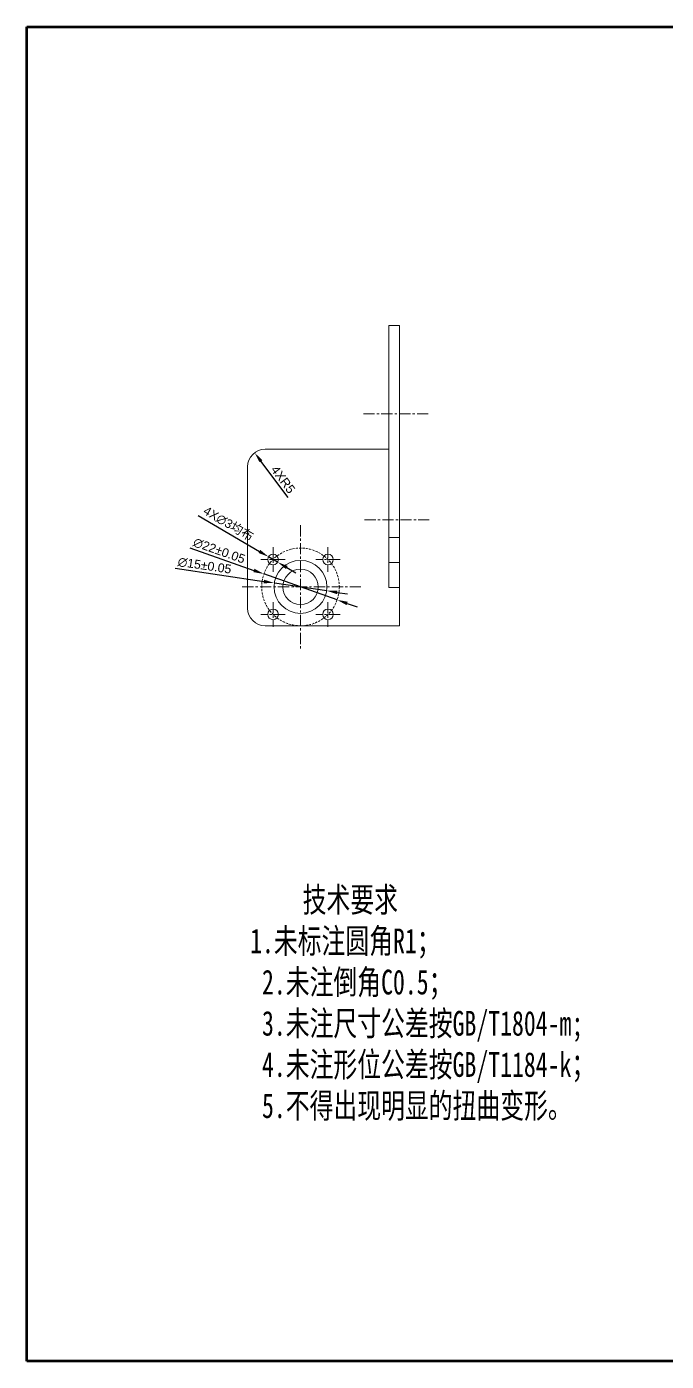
# Model space of a CAD drawing. Header units: millimetres. Extents: x 8228 to 14419, y 2533 to 3289.
# Drawn here: x 10067.1 to 10248.3, y 2700.9 to 3078.9 of the extents above; entities that cross this region are included whole.
import ezdxf

# ---------------------------------------------------------------- set-up
doc = ezdxf.new("R2010")
doc.units = ezdxf.units.MM
doc.linetypes.add('CENTER', pattern=[50.8, 31.75, -6.35, 6.35, -6.35])
doc.linetypes.add('DASHED', pattern=[19.05, 12.7, -6.35])
for name, color, linetype, lineweight in [('中心线', 1, 'CENTER', 5), ('标注', 3, 'Continuous', 5), ('线框', 7, 'Continuous', 60), ('虚线', 6, 'DASHED', 5)]:
    doc.layers.add(name, color=color, linetype=linetype, lineweight=lineweight)
doc.styles.get("Standard").update_dxf_attribs({"font": 'arial.ttf'})
doc.styles.add('汉字', font='STFANGSO.TTF', dxfattribs={"width": 0.707, "height": 3.5})
doc.dimstyles.new('样式0-2', dxfattribs={"dimtxt": 2.5, "dimasz": 3, "dimexe": 1.25, "dimexo": 0.625, "dimtad": 1, "dimdsep": 46, "dimtxsty": 'Standard', "dimcen": 2.5, "dimazin": 0, "dimtfac": 1, "dimtmove": 0, "dimatfit": 3, "dimfxl": 1, "dimarcsym": 0})

# ---------------------------------------------------------------- blocks, each defined once
blk = doc.blocks.new('*D147')
at = {"layer": 'Defpoints', "color": 0, "transparency": 16777216}
for p in [(10134.31, 2923.88), (10155.05, 2916.54)]:
    blk.add_point(p, dxfattribs=at)
at = {"layer": '标注', "color": 0, "lineweight": -2, "transparency": 16777216}
for p, q in [((10113.3, 2931.3), (10131.48, 2924.88)), ((10155.05, 2916.54), (10134.31, 2923.88)), ((10157.88, 2915.54), (10160.71, 2914.54))]:
    blk.add_line(p, q, dxfattribs=at)
at = {"layer": '标注', "color": 0, "transparency": 16777216}
for points in [[(10131.64, 2925.35), (10131.31, 2924.41), (10134.31, 2923.88)], [(10158.04, 2916.02), (10157.71, 2915.07), (10155.05, 2916.54)]]:
    blk.add_solid(points, dxfattribs=at)
at = {"layer": '标注', "color": 0, "transparency": 16777216, "insert": (10121.63, 2930.45), "char_height": 2.5, "attachment_point": 5, "rotation": 340.5314}
blk.add_mtext('∅22%%P0.05', dxfattribs=at)
blk = doc.blocks.new('*D148')
at = {"layer": 'Defpoints', "color": 0, "transparency": 16777216}
for p in [(10135.61, 2928.75), (10138.19, 2927.23)]:
    blk.add_point(p, dxfattribs=at)
at = {"layer": '标注', "color": 0, "lineweight": -2, "transparency": 16777216}
for p, q in [((10115.71, 2940.42), (10133.02, 2930.27)), ((10138.19, 2927.23), (10135.61, 2928.75)), ((10140.78, 2925.71), (10143.37, 2924.19))]:
    blk.add_line(p, q, dxfattribs=at)
at = {"layer": '标注', "color": 0, "transparency": 16777216}
for points in [[(10133.27, 2930.7), (10132.76, 2929.83), (10135.61, 2928.75)], [(10141.03, 2926.14), (10140.53, 2925.28), (10138.19, 2927.23)]]:
    blk.add_solid(points, dxfattribs=at)
at = {"layer": '标注', "color": 0, "transparency": 16777216, "insert": (10124.21, 2938.05), "char_height": 2.5, "attachment_point": 5, "rotation": 329.6084}
blk.add_mtext('4X∅3{\\fSimSun|b0|i0|c134|p2;均布}', dxfattribs=at)
blk = doc.blocks.new('*D156')
at = {"layer": 'Defpoints', "color": 0, "transparency": 16777216}
for p in [(10137.26, 2921.31), (10152.1, 2919.11)]:
    blk.add_point(p, dxfattribs=at)
at = {"layer": '标注', "color": 0, "lineweight": -2, "transparency": 16777216}
for p, q in [((10109.15, 2925.49), (10134.29, 2921.75)), ((10152.1, 2919.11), (10137.26, 2921.31)), ((10155.06, 2918.67), (10158.03, 2918.23))]:
    blk.add_line(p, q, dxfattribs=at)
at = {"layer": '标注', "color": 0, "transparency": 16777216}
for points in [[(10134.37, 2922.25), (10134.22, 2921.26), (10137.26, 2921.31)], [(10155.14, 2919.16), (10154.99, 2918.17), (10152.1, 2919.11)]]:
    blk.add_solid(points, dxfattribs=at)
at = {"layer": '标注', "color": 0, "transparency": 16777216, "insert": (10117.5, 2926.24), "char_height": 2.5, "attachment_point": 5, "rotation": 351.5446}
blk.add_mtext('∅15%%P0.05', dxfattribs=at)
blk = doc.blocks.new('*D171')
at = {"layer": 'Defpoints', "color": 0, "transparency": 16777216}
for p in [(10131.68, 2958.21), (10134.68, 2954.21)]:
    blk.add_point(p, dxfattribs=at)
at = {"layer": '标注', "color": 0, "lineweight": -2, "transparency": 16777216}
blk.add_line((10141.16, 2945.57), (10133.48, 2955.81), dxfattribs=at)
at = {"layer": '标注', "color": 0, "transparency": 16777216}
blk.add_solid([(10133.88, 2956.11), (10133.08, 2955.51), (10131.68, 2958.21)], dxfattribs=at)
at = {"layer": '标注', "color": 0, "transparency": 16777216, "insert": (10139.74, 2950.63), "char_height": 2.5, "attachment_point": 5, "rotation": 306.8779}
blk.add_mtext('4XR5', dxfattribs=at)

msp = doc.modelspace()

# ---------------------------------------------------------------- linework, layer by layer
at = {"linetype": 'Continuous', "lineweight": 15, "ltscale": 0.1}
for p, q in [((10172.67751766, 2994.21061503), (10169.67751766, 2994.21061503)), ((10169.67751766, 2994.21061503), (10169.67751766, 2993.21061503)), ((10172.67751766, 2993.21061503), (10172.67751766, 2994.21061503)), ((10169.67751766, 2993.21061503), (10169.67751766, 2934.21061503)), ((10172.67751766, 2993.21061503), (10172.67751766, 2934.21061503)), ((10134.67751766, 2959.21061503), (10169.67751766, 2959.21061503)), ((10129.67751766, 2914.21061503), (10129.67751766, 2954.21061503)), ((10172.67751766, 2934.21061503), (10169.67751766, 2934.21061503)), ((10169.67751766, 2934.21061503), (10169.67751766, 2927.13954721)), ((10172.67751766, 2927.13954721), (10172.67751766, 2934.21061503)), ((10172.67751766, 2927.13954721), (10169.67751766, 2927.13954721)), ((10169.67751766, 2927.13954721), (10169.67751766, 2920.0684794)), ((10172.67751766, 2920.0684794), (10172.67751766, 2927.13954721)), ((10169.67751766, 2920.0684794), (10172.67751766, 2920.0684794)), ((10172.67751766, 2909.21061503), (10172.67751766, 2920.0684794)), ((10134.67751766, 2909.21061503), (10172.67751766, 2909.21061503))]:
    msp.add_line(p, q, dxfattribs=at)
for centre, radius in [((10136.89934307, 2927.98878962), 1.5), ((10144.67751766, 2920.21061503), 7.5), ((10152.45569225, 2927.98878962), 1.5), ((10144.67751766, 2920.21061503), 5), ((10136.89934307, 2912.43244043), 1.5), ((10152.45569225, 2912.43244043), 1.5)]:
    msp.add_circle(centre, radius, dxfattribs=at)
for centre, start, end in [((10134.67751766, 2954.21061503), 90, 180), ((10134.67751766, 2914.21061503), 180, 270)]:
    msp.add_arc(centre, 5, start, end, dxfattribs=at)
at = {"layer": '中心线', "ltscale": 0.1}
for p, q in [((10180.88455301, 2969.21061503), (10162.51704013, 2969.21061503)), ((10144.67751766, 2937.6971227), (10144.67751766, 2902.72410735)), ((10162.79748506, 2939.21061503), (10181.14858108, 2939.21061503)), ((10136.89934307, 2931.48609115), (10136.89934307, 2924.49148808)), ((10152.45569225, 2931.48609115), (10152.45569225, 2924.49148808)), ((10140.32215005, 2927.98878962), (10133.47653608, 2927.98878962)), ((10155.87849924, 2927.98878962), (10149.03288527, 2927.98878962)), ((10161.7915526, 2920.21061503), (10127.56348272, 2920.21061503)), ((10136.89934307, 2915.92974197), (10136.89934307, 2908.9351389)), ((10152.45569225, 2915.92974197), (10152.45569225, 2908.9351389)), ((10140.32215005, 2912.43244043), (10133.47653608, 2912.43244043)), ((10155.87849924, 2912.43244043), (10149.03288527, 2912.43244043))]:
    msp.add_line(p, q, dxfattribs=at)
at = {"layer": '线框', "ltscale": 0.1}
for p, q in [((10067.10397235, 3078.88443578), (10601.70397235, 3078.88443578)), ((10067.10397235, 2700.88443578), (10067.10397235, 3078.88443578)), ((10601.70397235, 2700.88443578), (10067.10397235, 2700.88443578))]:
    msp.add_line(p, q, dxfattribs=at)
at = {"layer": '虚线', "ltscale": 0.05}
msp.add_circle((10144.67751766, 2920.21061503), 11, dxfattribs=at)

# ---------------------------------------------------------------- texts
at = {"insert": (10113.56327637, 2835.12999622), "char_height": 7, "attachment_point": 1, "style": '汉字'}
msp.add_mtext_dynamic_manual_height_columns('\\pi31.71;技术要求\\P\\pi0;     1.未标注圆角R1；\\P      2.未注倒角C0.5；\\P      3.未注尺寸公差按GB/T1804-m;\\P      4.未注形位公差按GB/T1184-k；\\P{\\W0.707;      5.不得出现明显的扭曲变形。}', width=129.0643646646, gutter_width=12.5, heights=[0], dxfattribs=at)

# ---------------------------------------------------------------- dimensions: what is measured, and where the dimension line sits
at = {"layer": '标注'}
dim = msp.add_radius_dim(center=(10134.67751766, 2954.21061503), mpoint=(10131.67695708, 2958.21019453), text='4X<>', dimstyle='样式0-2', override={"dimpost": ''}, dxfattribs=at)
dim.commit()
dim.dimension.update_dxf_attribs({"geometry": '*D171', "text_midpoint": (10138.21883411, 2949.49023818), "dimtype": 164})
dim = msp.add_diameter_dim_2p(p1=(10138.19322439, 2927.22992789), p2=(10135.60546175, 2928.74765135), text='4X<>{\\fSimSun|b0|i0|c134|p2;均布}', dimstyle='样式0-2', dxfattribs=at)
dim.commit()
dim.dimension.update_dxf_attribs({"geometry": '*D148', "text_midpoint": (10124.21437282, 2938.05306026)})
dim = msp.add_diameter_dim_2p(p1=(10155.04858745, 2916.54443017), p2=(10134.30644787, 2923.87679988), text='<>%%P0.05', dimstyle='样式0-2', override={"dimpost": ''}, dxfattribs=at)
dim.commit()
dim.dimension.update_dxf_attribs({"geometry": '*D147', "text_midpoint": (10121.63000377, 2930.44883588)})
dim = msp.add_diameter_dim_2p(p1=(10152.09599695, 2919.10781631), p2=(10137.25903837, 2921.31341374), text='<>%%P0.05', dimstyle='样式0-2', override={"dimpost": ''}, dxfattribs=at)
dim.commit()
dim.dimension.update_dxf_attribs({"geometry": '*D156', "text_midpoint": (10117.20811288, 2924.29409672), "dimtype": 163})

doc.saveas('drawing.dxf')
